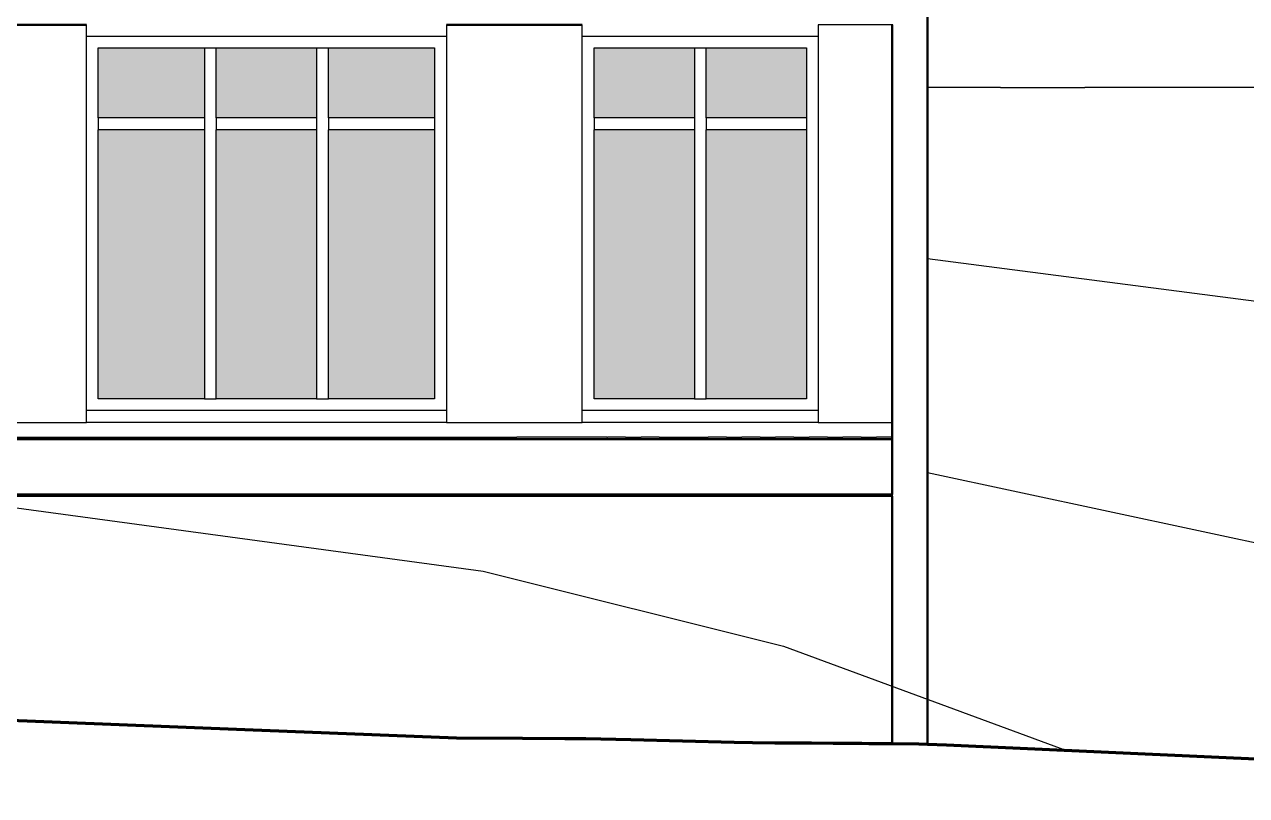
# Model space of a CAD drawing. Header units: metres. Extents: x -57 to 501, y 45 to 307.
# Drawn here: x 328.4 to 338.75, y 50.91 to 57.45 of the extents above; entities that cross this region are included whole.
import ezdxf

# ---------------------------------------------------------------- set-up
doc = ezdxf.new("R2010")
doc.units = ezdxf.units.M
doc.layers.add('atras', color=7, linetype='Continuous')

msp = doc.modelspace()

# ---------------------------------------------------------------- hatches: boundary and pattern name
h = msp.add_hatch(color=256)
h.dxf.hatch_style = 1
h.set_gradient(color1=(147, 149, 152), name='HEMISPHERICAL')
h.paths.add_polyline_path([(292.529, 56.555), (291.679, 56.555), (291.679, 54.275), (292.529, 54.275)])
h.paths.add_polyline_path([(292.529, 57.249), (291.679, 57.249), (291.679, 56.655), (292.529, 56.655)])
h.paths.add_polyline_path([(293.479, 56.555), (292.629, 56.555), (292.629, 54.275), (293.479, 54.275)])
h.paths.add_polyline_path([(293.479, 57.249), (292.629, 57.249), (292.629, 56.655), (293.479, 56.655)])
h.paths.add_polyline_path([(295.729, 56.555), (294.829, 56.555), (294.829, 54.275), (295.729, 54.275)])
h.paths.add_polyline_path([(295.729, 57.249), (294.829, 57.249), (294.829, 56.655), (295.729, 56.655)])
h.paths.add_polyline_path([(296.679, 56.555), (295.829, 56.555), (295.829, 54.275), (296.679, 54.275)])
h.paths.add_polyline_path([(296.679, 57.249), (295.829, 57.249), (295.829, 56.655), (296.679, 56.655)])
h.paths.add_polyline_path([(297.679, 56.555), (296.779, 56.555), (296.779, 54.275), (297.679, 54.275)])
h.paths.add_polyline_path([(297.679, 57.249), (296.779, 57.249), (296.779, 56.655), (297.679, 56.655)])
h.paths.add_polyline_path([(299.929, 56.555), (299.029, 56.555), (299.029, 54.275), (299.929, 54.275)])
h.paths.add_polyline_path([(299.929, 57.249), (299.029, 57.249), (299.029, 56.655), (299.929, 56.655)])
h.paths.add_polyline_path([(300.879, 56.555), (300.029, 56.555), (300.029, 54.275), (300.879, 54.275)])
h.paths.add_polyline_path([(300.879, 57.249), (300.029, 57.249), (300.029, 56.655), (300.879, 56.655)])
h.paths.add_polyline_path([(301.879, 56.555), (300.979, 56.555), (300.979, 54.275), (301.879, 54.275)])
h.paths.add_polyline_path([(301.879, 57.249), (300.979, 57.249), (300.979, 56.655), (301.879, 56.655)])
h.paths.add_polyline_path([(304.079, 56.555), (303.229, 56.555), (303.229, 54.275), (304.079, 54.275)])
h.paths.add_polyline_path([(304.079, 57.249), (303.229, 57.249), (303.229, 56.655), (304.079, 56.655)])
h.paths.add_polyline_path([(305.029, 56.555), (304.179, 56.555), (304.179, 54.275), (305.029, 54.275)])
h.paths.add_polyline_path([(305.029, 57.249), (304.179, 57.249), (304.179, 56.655), (305.029, 56.655)])
h.paths.add_polyline_path([(307.629, 56.555), (306.779, 56.555), (306.779, 54.275), (307.629, 54.275)])
h.paths.add_polyline_path([(307.629, 57.249), (306.779, 57.249), (306.779, 56.655), (307.629, 56.655)])
h.paths.add_polyline_path([(308.579, 56.555), (307.729, 56.555), (307.729, 54.275), (308.579, 54.275)])
h.paths.add_polyline_path([(308.579, 57.249), (307.729, 57.249), (307.729, 56.655), (308.579, 56.655)])
h.paths.add_polyline_path([(310.829, 56.555), (309.929, 56.555), (309.929, 54.275), (310.829, 54.275)])
h.paths.add_polyline_path([(310.829, 57.249), (309.929, 57.249), (309.929, 56.655), (310.829, 56.655)])
h.paths.add_polyline_path([(311.779, 56.555), (310.929, 56.555), (310.929, 54.275), (311.779, 54.275)])
h.paths.add_polyline_path([(311.779, 57.249), (310.929, 57.249), (310.929, 56.655), (311.779, 56.655)])
h.paths.add_polyline_path([(312.779, 56.555), (311.879, 56.555), (311.879, 54.275), (312.779, 54.275)])
h.paths.add_polyline_path([(312.779, 57.249), (311.879, 57.249), (311.879, 56.655), (312.779, 56.655)])
h.paths.add_polyline_path([(315.029, 57.249), (314.129, 57.249), (314.129, 56.655), (315.029, 56.655)])
h.paths.add_polyline_path([(315.029, 56.555), (314.129, 56.555), (314.129, 54.275), (315.029, 54.275)])
h.paths.add_polyline_path([(315.979, 57.249), (315.129, 57.249), (315.129, 56.655), (315.979, 56.655)])
h.paths.add_polyline_path([(315.979, 56.555), (315.129, 56.555), (315.129, 54.275), (315.979, 54.275)])
h.paths.add_polyline_path([(316.979, 57.249), (316.079, 57.249), (316.079, 56.655), (316.979, 56.655)])
h.paths.add_polyline_path([(316.979, 56.555), (316.079, 56.555), (316.079, 54.275), (316.979, 54.275)])
h.paths.add_polyline_path([(319.179, 57.249), (318.329, 57.249), (318.329, 56.655), (319.179, 56.655)])
h.paths.add_polyline_path([(319.179, 56.555), (318.329, 56.555), (318.329, 54.275), (319.179, 54.275)])
h.paths.add_polyline_path([(320.129, 56.555), (319.279, 56.555), (319.279, 54.275), (320.129, 54.275)])
h.paths.add_polyline_path([(320.129, 57.249), (319.279, 57.249), (319.279, 56.655), (320.129, 56.655)])
h.paths.add_polyline_path([(322.523, 56.555), (321.673, 56.555), (321.673, 54.275), (322.523, 54.275)])
h.paths.add_polyline_path([(322.523, 57.249), (321.673, 57.249), (321.673, 56.655), (322.523, 56.655)])
h.paths.add_polyline_path([(323.473, 56.555), (322.623, 56.555), (322.623, 54.275), (323.473, 54.275)])
h.paths.add_polyline_path([(323.473, 57.249), (322.623, 57.249), (322.623, 56.655), (323.473, 56.655)])
h.paths.add_polyline_path([(325.723, 56.555), (324.823, 56.555), (324.823, 54.275), (325.723, 54.275)])
h.paths.add_polyline_path([(325.723, 57.249), (324.823, 57.249), (324.823, 56.655), (325.723, 56.655)])
h.paths.add_polyline_path([(326.673, 56.555), (325.823, 56.555), (325.823, 54.275), (326.673, 54.275)])
h.paths.add_polyline_path([(326.673, 57.249), (325.823, 57.249), (325.823, 56.655), (326.673, 56.655)])
h.paths.add_polyline_path([(327.673, 56.555), (326.773, 56.555), (326.773, 54.275), (327.673, 54.275)])
h.paths.add_polyline_path([(327.673, 57.249), (326.773, 57.249), (326.773, 56.655), (327.673, 56.655)])
h.paths.add_polyline_path([(329.923, 57.249), (329.023, 57.249), (329.023, 56.655), (329.923, 56.655)])
h.paths.add_polyline_path([(330.873, 57.249), (330.023, 57.249), (330.023, 56.655), (330.873, 56.655)])
h.paths.add_polyline_path([(329.923, 56.555), (329.023, 56.555), (329.023, 54.275), (329.923, 54.275)])
h.paths.add_polyline_path([(330.873, 56.555), (330.023, 56.555), (330.023, 54.275), (330.873, 54.275)])
h.paths.add_polyline_path([(331.873, 56.555), (330.973, 56.555), (330.973, 54.275), (331.873, 54.275)])
h.paths.add_polyline_path([(331.873, 57.249), (330.973, 57.249), (330.973, 56.655), (331.873, 56.655)])
h.paths.add_polyline_path([(334.073, 57.249), (333.223, 57.249), (333.223, 56.655), (334.073, 56.655)])
h.paths.add_polyline_path([(335.023, 57.249), (334.173, 57.249), (334.173, 56.655), (335.023, 56.655)])
h.paths.add_polyline_path([(334.073, 56.555), (333.223, 56.555), (333.223, 54.275), (334.073, 54.275)])
h.paths.add_polyline_path([(335.023, 56.555), (334.173, 56.555), (334.173, 54.275), (335.023, 54.275)])

# ---------------------------------------------------------------- linework, layer by layer
at = {"lineweight": 50}
for p, q in [((336.048, 56.913), (336.048, 57.689)), ((328.923, 57.445), (327.773, 57.445)), ((333.123, 57.445), (331.973, 57.445)), ((335.748, 54.075), (335.748, 57.445)), ((336.048, 56.116), (336.048, 56.913)), ((336.048, 55.913), (336.048, 56.116)), ((336.048, 55.016), (336.048, 55.913)), ((336.048, 54.913), (336.048, 55.016)), ((336.048, 54.9), (336.048, 54.913)), ((336.048, 54.881), (336.048, 54.9)), ((336.048, 54.811), (336.048, 54.881)), ((336.048, 54.075), (336.048, 54.811)), ((335.748, 54.005), (335.748, 54.075)), ((336.048, 54.075), (336.048, 53.98)), ((335.748, 53.999), (335.748, 54.005)), ((335.748, 53.949), (335.748, 53.999)), ((335.748, 53.949), (335.748, 53.933)), ((336.048, 53.98), (336.048, 53.965)), ((336.048, 53.913), (336.048, 53.965)), ((321.048, 53.933), (335.748, 53.933)), ((335.748, 53.933), (335.748, 53.465)), ((336.048, 53.386), (336.048, 53.913)), ((321.048, 53.465), (335.748, 53.465)), ((335.748, 53.077), (335.748, 53.449)), ((336.048, 52.913), (336.048, 53.386)), ((335.748, 52.913), (335.748, 53.077)), ((335.748, 52.88), (335.748, 52.913)), ((336.048, 52.818), (336.048, 52.913)), ((335.748, 52.848), (335.748, 52.88)), ((335.748, 52.473), (335.748, 52.848)), ((336.048, 52.725), (336.048, 52.818)), ((336.048, 51.913), (336.048, 52.725)), ((335.748, 51.913), (335.748, 52.473)), ((335.748, 51.753), (335.748, 51.913)), ((336.048, 51.903), (336.048, 51.913)), ((336.048, 51.728), (336.048, 51.903)), ((335.748, 51.624), (335.748, 51.753)), ((336.048, 51.603), (336.048, 51.728)), ((335.748, 51.52), (335.748, 51.624)), ((336.048, 51.503), (336.048, 51.603)), ((335.748, 51.456), (335.748, 51.52)), ((335.748, 51.354), (335.748, 51.52)), ((336.048, 51.44), (336.048, 51.503)), ((336.048, 51.44), (336.048, 51.349))]:
    msp.add_line(p, q, dxfattribs=at)
for p, q in [((328.923, 57.349), (328.923, 57.445)), ((331.973, 57.445), (331.973, 57.349)), ((333.123, 57.349), (333.123, 57.445)), ((335.748, 57.445), (335.123, 57.445)), ((335.123, 57.445), (335.123, 57.349)), ((335.748, 57.449), (335.748, 57.445)), ((328.923, 54.175), (328.923, 57.349)), ((328.923, 57.349), (331.973, 57.349)), ((329.023, 56.655), (329.023, 57.249)), ((329.023, 57.249), (329.923, 57.249)), ((329.923, 57.249), (330.023, 57.249)), ((329.923, 57.249), (329.923, 56.655)), ((330.023, 57.249), (330.873, 57.249)), ((330.023, 56.655), (330.023, 57.249)), ((330.873, 57.249), (330.873, 56.655)), ((330.873, 57.249), (330.973, 57.249)), ((330.973, 56.655), (330.973, 57.249)), ((330.973, 57.249), (331.873, 57.249)), ((331.873, 57.249), (331.873, 56.655)), ((331.973, 57.349), (331.973, 54.175)), ((333.123, 57.349), (335.123, 57.349)), ((333.123, 54.175), (333.123, 57.349)), ((333.223, 56.655), (333.223, 57.249)), ((333.223, 57.249), (334.073, 57.249)), ((334.073, 57.249), (334.173, 57.249)), ((334.073, 57.249), (334.073, 56.655)), ((334.173, 56.655), (334.173, 57.249)), ((334.173, 57.249), (335.023, 57.249)), ((335.023, 57.249), (335.023, 56.655)), ((335.123, 57.349), (335.123, 54.175)), ((329.923, 56.655), (329.023, 56.655)), ((329.023, 56.655), (329.023, 56.555)), ((329.923, 56.655), (329.923, 56.555)), ((330.873, 56.655), (330.023, 56.655)), ((330.023, 56.655), (330.023, 56.555)), ((330.873, 56.655), (330.873, 56.555)), ((331.873, 56.655), (330.973, 56.655)), ((330.973, 56.655), (330.973, 56.555)), ((331.873, 56.655), (331.873, 56.555)), ((334.073, 56.655), (333.223, 56.655)), ((333.223, 56.655), (333.223, 56.555)), ((334.073, 56.655), (334.073, 56.555)), ((335.023, 56.655), (334.173, 56.655)), ((334.173, 56.655), (334.173, 56.555)), ((335.023, 56.655), (335.023, 56.555)), ((329.923, 56.555), (329.023, 56.555)), ((329.023, 54.275), (329.023, 56.555)), ((329.923, 56.555), (329.923, 54.275)), ((330.873, 56.555), (330.023, 56.555)), ((330.023, 54.275), (330.023, 56.555)), ((330.873, 56.555), (330.873, 54.275)), ((331.873, 56.555), (330.973, 56.555)), ((330.973, 54.275), (330.973, 56.555)), ((331.873, 56.555), (331.873, 54.275)), ((334.073, 56.555), (333.223, 56.555)), ((333.223, 54.275), (333.223, 56.555)), ((334.073, 56.555), (334.073, 54.275)), ((335.023, 56.555), (334.173, 56.555)), ((334.173, 54.275), (334.173, 56.555)), ((335.023, 56.555), (335.023, 54.275)), ((329.923, 54.275), (329.023, 54.275)), ((329.923, 54.275), (330.023, 54.275)), ((330.873, 54.275), (330.023, 54.275)), ((330.873, 54.275), (330.973, 54.275)), ((331.873, 54.275), (330.973, 54.275)), ((334.073, 54.275), (333.223, 54.275)), ((334.073, 54.275), (334.173, 54.275)), ((335.023, 54.275), (334.173, 54.275)), ((331.973, 54.175), (328.923, 54.175)), ((328.923, 54.075), (328.923, 54.175)), ((331.973, 54.175), (331.973, 54.075)), ((335.123, 54.175), (333.123, 54.175)), ((333.123, 54.075), (333.123, 54.175)), ((335.123, 54.175), (335.123, 54.075)), ((327.773, 54.075), (328.923, 54.075)), ((330.199, 54.075), (328.923, 54.075)), ((331.973, 54.075), (330.199, 54.075)), ((331.973, 54.075), (333.123, 54.075)), ((333.332, 54.075), (333.123, 54.075)), ((335.123, 54.075), (333.332, 54.075)), ((335.123, 54.075), (335.748, 54.075)), ((327.538, 53.949), (329.302, 53.949)), ((329.302, 53.949), (332.57, 53.949)), ((332.653, 53.949), (332.57, 53.949)), ((332.76, 53.949), (332.653, 53.949)), ((333.332, 53.949), (332.76, 53.949)), ((333.332, 53.949), (333.336, 53.949)), ((333.491, 53.949), (333.336, 53.949)), ((333.337, 53.949), (333.337, 53.952)), ((333.491, 53.949), (333.621, 53.949)), ((333.776, 53.949), (333.621, 53.949)), ((333.776, 53.949), (333.906, 53.949)), ((333.906, 53.949), (334.061, 53.949)), ((334.061, 53.949), (334.19, 53.949)), ((334.345, 53.949), (334.19, 53.949)), ((334.345, 53.949), (334.475, 53.949)), ((334.63, 53.949), (334.475, 53.949)), ((334.63, 53.949), (334.76, 53.949)), ((334.915, 53.949), (334.76, 53.949)), ((334.915, 53.949), (335.045, 53.949)), ((335.2, 53.949), (335.045, 53.949)), ((335.2, 53.949), (335.33, 53.949)), ((335.485, 53.949), (335.33, 53.949)), ((335.485, 53.949), (335.615, 53.949)), ((335.748, 53.949), (335.615, 53.949)), ((327.601, 53.449), (328.582, 53.449)), ((328.582, 53.449), (330.399, 53.449)), ((330.399, 53.449), (332.916, 53.449)), ((332.916, 53.449), (334.009, 53.449)), ((334.009, 53.449), (335.748, 53.449)), ((335.748, 53.465), (335.748, 53.449))]:
    msp.add_line(p, q)
at = {"color": 9, "true_color": 0xc7c8ca}
for p, q in [((336.218, 56.913), (336.048, 56.913)), ((336.665, 56.913), (336.218, 56.913)), ((336.665, 56.913), (337.38, 56.913)), ((338.59, 56.913), (337.38, 56.913)), ((339.08, 56.913), (338.59, 56.913))]:
    msp.add_line(p, q, dxfattribs=at)
for points in [[(336.048, 55.465), (341.899, 54.704), (345.702, 53.129), (347.428, 52.414)], [(336.048, 53.65), (340.638, 52.667), (344.299, 51.883), (345.675, 50.913)], [(327.601, 53.449), (332.283, 52.816), (334.828, 52.18), (337.226, 51.296)]]:
    msp.add_lwpolyline(points, dxfattribs=at)
at = {"layer": 'atras', "lineweight": 80}
for p, q in [((321.214, 51.829), (330.265, 51.473)), ((330.265, 51.473), (332.058, 51.403)), ((332.058, 51.403), (332.616, 51.4)), ((332.616, 51.4), (332.975, 51.398)), ((332.975, 51.398), (333.082, 51.398)), ((333.082, 51.398), (333.153, 51.397)), ((333.153, 51.397), (333.534, 51.388)), ((333.534, 51.388), (334.411, 51.366)), ((334.411, 51.366), (334.565, 51.362)), ((334.565, 51.362), (334.754, 51.361)), ((334.754, 51.361), (335.066, 51.359)), ((335.066, 51.359), (335.248, 51.357)), ((335.248, 51.357), (335.255, 51.357)), ((335.255, 51.357), (335.262, 51.357)), ((335.262, 51.357), (335.374, 51.356)), ((335.374, 51.356), (335.492, 51.356)), ((335.492, 51.356), (335.551, 51.355)), ((335.551, 51.355), (335.576, 51.355)), ((335.576, 51.355), (335.588, 51.355)), ((335.588, 51.355), (335.748, 51.354)), ((335.748, 51.354), (335.975, 51.352)), ((335.975, 51.352), (336.048, 51.349)), ((336.048, 51.349), (336.208, 51.342)), ((336.208, 51.342), (345.675, 50.913))]:
    msp.add_line(p, q, dxfattribs=at)

doc.saveas('drawing.dxf')
